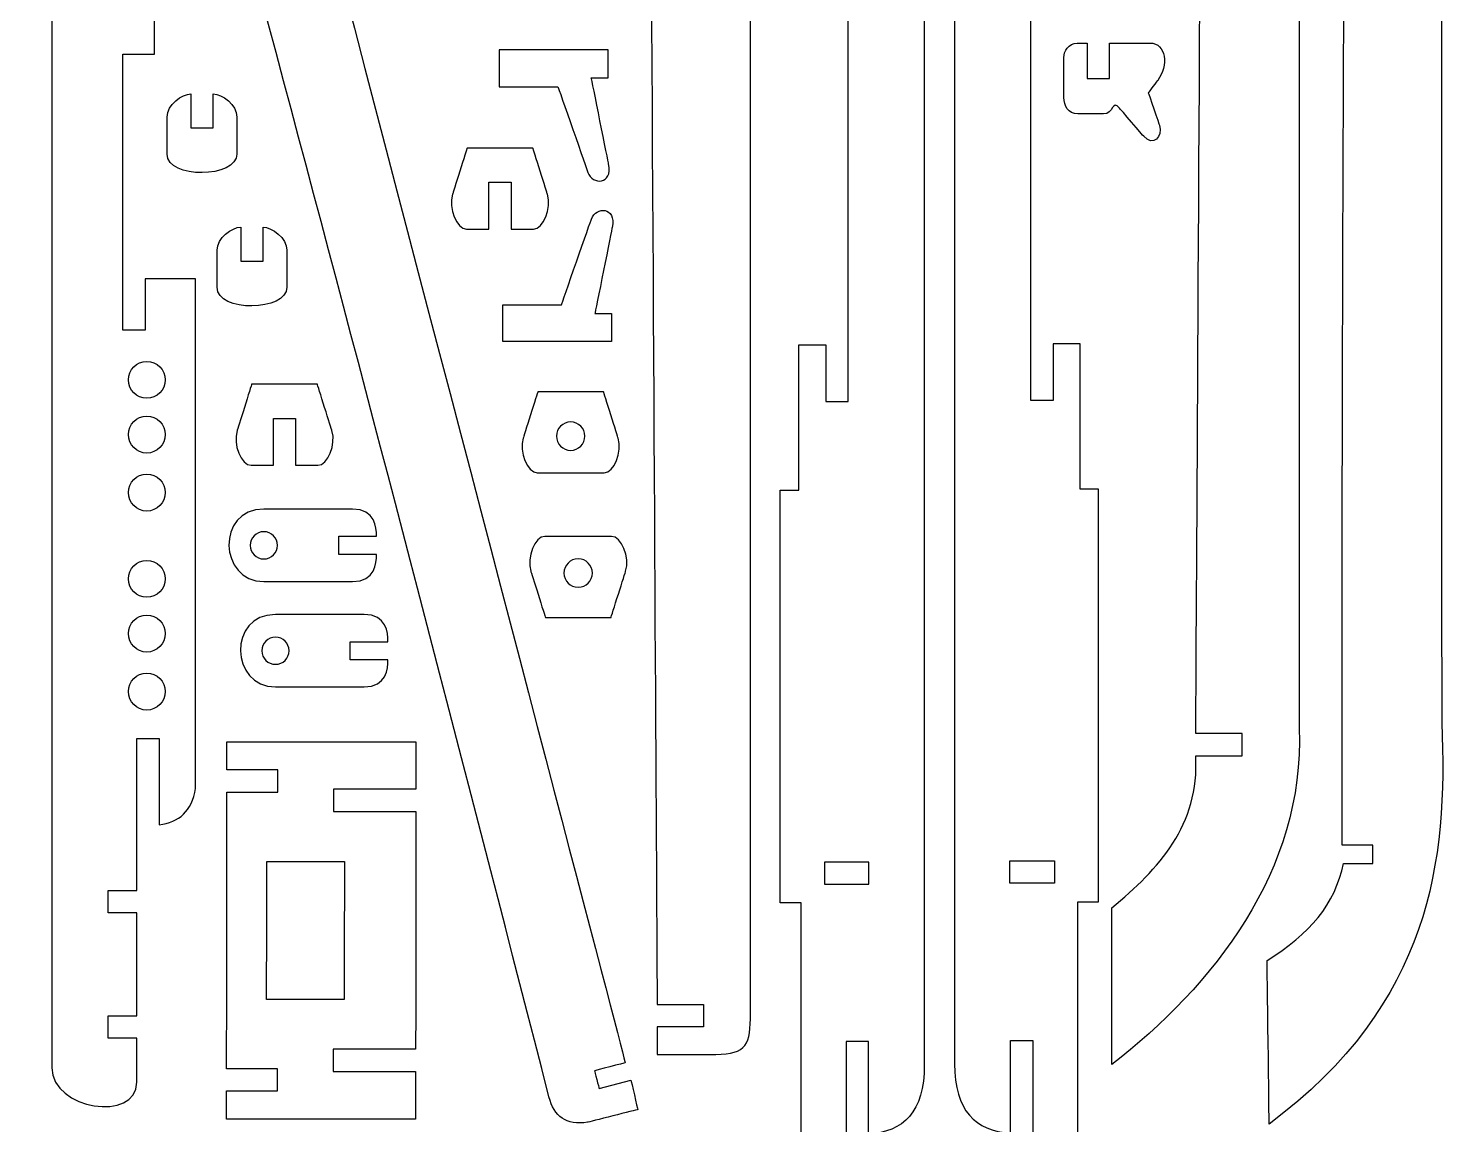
# Model space of a CAD drawing. Header units: centimetres. Extents: x -55.8 to 26.1, y 6.1 to 52.2.
# Drawn here: x 6.93 to 26.07, y 21.46 to 36.24 of the extents above; entities that cross this region are included whole.
import ezdxf

# ---------------------------------------------------------------- set-up
doc = ezdxf.new("R2010")
doc.units = ezdxf.units.CM
doc.header["$MEASUREMENT"] = 0
doc.layers.add('Camada 1', color=7, linetype='Continuous')

msp = doc.modelspace()

# ---------------------------------------------------------------- linework, layer by layer
at = {"layer": 'Camada 1', "color": 240, "lineweight": 25}
for points, knots in [([(17.98639, 31.21546), (17.98639, 31.21546), (17.6861, 31.21546), (17.6861, 31.21546), (17.6861, 31.21546), (17.6861, 31.21546), (17.6861, 31.97655), (17.6861, 31.97655), (17.6861, 31.97655), (17.6861, 31.97655), (17.3209, 31.97655), (17.3209, 31.97655), (17.3209, 31.97655), (17.3209, 31.97655), (17.3209, 30.01898), (17.3209, 30.01898), (17.3209, 30.01898), (17.3209, 30.01898), (17.07228, 30.01898), (17.07228, 30.01898), (17.07228, 30.01898), (17.07228, 30.01898), (17.07228, 24.4545), (17.07228, 24.4545), (17.07228, 24.4545), (17.07228, 24.4545), (17.35199, 24.4545), (17.35199, 24.4545), (17.35199, 24.4545), (17.35199, 24.4545), (17.35199, 21.3365), (17.35199, 21.3365), (17.35199, 21.3365), (17.35199, 21.3365), (17.9601, 21.3365), (17.9601, 21.3365), (17.9601, 21.3365), (17.9601, 21.3365), (17.9601, 22.58511), (17.9601, 22.58511), (17.9601, 22.58511), (17.9601, 22.58511), (18.26039, 22.58511), (18.26039, 22.58511), (18.26039, 22.58511), (18.26039, 22.58511), (18.26039, 21.3365), (18.26039, 21.3365), (18.26039, 21.3365), (18.73347, 21.36466), (19.0136, 21.6345), (19.0136, 22.27043), (19.0136, 22.27043), (19.0136, 22.27043), (19.0136, 48.23464), (19.0136, 48.23464), (19.0136, 48.23464), (19.0136, 50.08943), (17.97065, 51.07319), (16.95084, 51.95602), (16.95084, 51.95602), (16.95084, 51.95602), (16.95084, 49.53463), (16.95084, 49.53463), (16.95084, 49.53463), (16.95084, 49.53463), (18.05398, 49.53463), (18.05398, 49.53463), (18.05398, 49.53463), (18.05398, 49.53463), (18.05398, 49.23434), (18.05398, 49.23434), (18.05398, 49.23434), (18.05398, 49.23434), (17.4904, 49.23434), (17.4904, 49.23434), (17.4904, 49.23434), (17.4904, 49.23434), (17.4904, 48.86279), (17.4904, 48.86279), (17.4904, 48.86279), (17.4904, 48.86279), (17.98639, 48.86279), (17.98639, 48.86279), (17.98639, 48.86279), (17.98639, 48.86279), (17.98639, 31.21546), (17.98639, 31.21546)], [0, 0, 0, 0, 0.04347826, 0.04347826, 0.04347826, 0.04347827, 0.08695652, 0.08695652, 0.08695652, 0.08695653, 0.13043478, 0.13043478, 0.13043478, 0.13043479, 0.17391304, 0.17391304, 0.17391304, 0.17391305, 0.2173913, 0.2173913, 0.2173913, 0.21739131, 0.26086957, 0.26086957, 0.26086957, 0.26086958, 0.30434783, 0.30434783, 0.30434783, 0.30434784, 0.34782609, 0.34782609, 0.34782609, 0.3478261, 0.39130435, 0.39130435, 0.39130435, 0.39130436, 0.43478261, 0.43478261, 0.43478261, 0.43478262, 0.47826087, 0.47826087, 0.47826087, 0.47826088, 0.52173913, 0.52173913, 0.52173913, 0.52173914, 0.56521739, 0.56521739, 0.56521739, 0.5652174, 0.60869565, 0.60869565, 0.60869565, 0.60869566, 0.65217391, 0.65217391, 0.65217391, 0.65217392, 0.69565217, 0.69565217, 0.69565217, 0.69565218, 0.73913043, 0.73913043, 0.73913043, 0.73913044, 0.7826087, 0.7826087, 0.7826087, 0.78260871, 0.82608696, 0.82608696, 0.82608696, 0.82608697, 0.86956522, 0.86956522, 0.86956522, 0.86956523, 0.91304348, 0.91304348, 0.91304348, 0.91304349, 1, 1, 1, 1]), ([(17.98639, 31.21546), (17.98639, 31.21546), (17.6861, 31.21546), (17.6861, 31.21546), (17.6861, 31.21546), (17.6861, 31.21546), (17.6861, 31.97655), (17.6861, 31.97655), (17.6861, 31.97655), (17.6861, 31.97655), (17.3209, 31.97655), (17.3209, 31.97655), (17.3209, 31.97655), (17.3209, 31.97655), (17.3209, 30.01898), (17.3209, 30.01898), (17.3209, 30.01898), (17.3209, 30.01898), (17.07228, 30.01898), (17.07228, 30.01898), (17.07228, 30.01898), (17.07228, 30.01898), (17.07228, 24.4545), (17.07228, 24.4545), (17.07228, 24.4545), (17.07228, 24.4545), (17.35199, 24.4545), (17.35199, 24.4545), (17.35199, 24.4545), (17.35199, 24.4545), (17.35199, 21.3365), (17.35199, 21.3365), (17.35199, 21.3365), (17.35199, 21.3365), (17.9601, 21.3365), (17.9601, 21.3365), (17.9601, 21.3365), (17.9601, 21.3365), (17.9601, 22.58511), (17.9601, 22.58511), (17.9601, 22.58511), (17.9601, 22.58511), (18.26039, 22.58511), (18.26039, 22.58511), (18.26039, 22.58511), (18.26039, 22.58511), (18.26039, 21.3365), (18.26039, 21.3365), (18.26039, 21.3365), (18.73347, 21.36466), (19.0136, 21.6345), (19.0136, 22.27043), (19.0136, 22.27043), (19.0136, 22.27043), (19.0136, 48.23464), (19.0136, 48.23464), (19.0136, 48.23464), (19.0136, 50.08943), (17.97065, 51.07319), (16.95084, 51.95602), (16.95084, 51.95602), (16.95084, 51.95602), (16.95084, 49.53463), (16.95084, 49.53463), (16.95084, 49.53463), (16.95084, 49.53463), (18.05398, 49.53463), (18.05398, 49.53463), (18.05398, 49.53463), (18.05398, 49.53463), (18.05398, 49.23434), (18.05398, 49.23434), (18.05398, 49.23434), (18.05398, 49.23434), (17.4904, 49.23434), (17.4904, 49.23434), (17.4904, 49.23434), (17.4904, 49.23434), (17.4904, 48.86279), (17.4904, 48.86279), (17.4904, 48.86279), (17.4904, 48.86279), (17.98639, 48.86279), (17.98639, 48.86279), (17.98639, 48.86279), (17.98639, 48.86279), (17.98639, 31.21546), (17.98639, 31.21546)], [0, 0, 0, 0, 0.04347826, 0.04347826, 0.04347826, 0.04347827, 0.08695652, 0.08695652, 0.08695652, 0.08695653, 0.13043478, 0.13043478, 0.13043478, 0.13043479, 0.17391304, 0.17391304, 0.17391304, 0.17391305, 0.2173913, 0.2173913, 0.2173913, 0.21739131, 0.26086957, 0.26086957, 0.26086957, 0.26086958, 0.30434783, 0.30434783, 0.30434783, 0.30434784, 0.34782609, 0.34782609, 0.34782609, 0.3478261, 0.39130435, 0.39130435, 0.39130435, 0.39130436, 0.43478261, 0.43478261, 0.43478261, 0.43478262, 0.47826087, 0.47826087, 0.47826087, 0.47826088, 0.52173913, 0.52173913, 0.52173913, 0.52173914, 0.56521739, 0.56521739, 0.56521739, 0.5652174, 0.60869565, 0.60869565, 0.60869565, 0.60869566, 0.65217391, 0.65217391, 0.65217391, 0.65217392, 0.69565217, 0.69565217, 0.69565217, 0.69565218, 0.73913043, 0.73913043, 0.73913043, 0.73913044, 0.7826087, 0.7826087, 0.7826087, 0.78260871, 0.82608696, 0.82608696, 0.82608696, 0.82608697, 0.86956522, 0.86956522, 0.86956522, 0.86956523, 0.91304348, 0.91304348, 0.91304348, 0.91304349, 1, 1, 1, 1]), ([(20.44886, 31.22942), (20.44886, 31.22942), (20.74916, 31.22942), (20.74916, 31.22942), (20.74916, 31.22942), (20.74916, 31.22942), (20.74916, 31.9905), (20.74916, 31.9905), (20.74916, 31.9905), (20.74916, 31.9905), (21.11433, 31.9905), (21.11433, 31.9905), (21.11433, 31.9905), (21.11433, 31.9905), (21.11433, 30.03293), (21.11433, 30.03293), (21.11433, 30.03293), (21.11433, 30.03293), (21.36298, 30.03293), (21.36298, 30.03293), (21.36298, 30.03293), (21.36298, 30.03293), (21.36298, 24.46844), (21.36298, 24.46844), (21.36298, 24.46844), (21.36298, 24.46844), (21.08328, 24.46844), (21.08328, 24.46844), (21.08328, 24.46844), (21.08328, 24.46844), (21.08328, 21.35045), (21.08328, 21.35045), (21.08328, 21.35045), (21.08328, 21.35045), (20.47516, 21.35045), (20.47516, 21.35045), (20.47516, 21.35045), (20.47516, 21.35045), (20.47516, 22.59907), (20.47516, 22.59907), (20.47516, 22.59907), (20.47516, 22.59907), (20.17485, 22.59907), (20.17485, 22.59907), (20.17485, 22.59907), (20.17485, 22.59907), (20.17485, 21.35045), (20.17485, 21.35045), (20.17485, 21.35045), (19.70177, 21.37861), (19.42164, 21.64844), (19.42164, 22.28439), (19.42164, 22.28439), (19.42164, 22.28439), (19.42164, 48.24859), (19.42164, 48.24859), (19.42164, 48.24859), (19.42164, 50.10339), (20.4646, 51.08715), (21.48442, 51.96998), (21.48442, 51.96998), (21.48442, 51.96998), (21.48442, 49.5486), (21.48442, 49.5486), (21.48442, 49.5486), (21.48442, 49.5486), (20.38127, 49.5486), (20.38127, 49.5486), (20.38127, 49.5486), (20.38127, 49.5486), (20.38127, 49.2483), (20.38127, 49.2483), (20.38127, 49.2483), (20.38127, 49.2483), (20.94486, 49.2483), (20.94486, 49.2483), (20.94486, 49.2483), (20.94486, 49.2483), (20.94486, 48.87673), (20.94486, 48.87673), (20.94486, 48.87673), (20.94486, 48.87673), (20.44886, 48.87673), (20.44886, 48.87673), (20.44886, 48.87673), (20.44886, 48.87673), (20.44886, 31.22942), (20.44886, 31.22942)], [0, 0, 0, 0, 0.04347826, 0.04347826, 0.04347826, 0.04347827, 0.08695652, 0.08695652, 0.08695652, 0.08695653, 0.13043478, 0.13043478, 0.13043478, 0.13043479, 0.17391304, 0.17391304, 0.17391304, 0.17391305, 0.2173913, 0.2173913, 0.2173913, 0.21739131, 0.26086957, 0.26086957, 0.26086957, 0.26086958, 0.30434783, 0.30434783, 0.30434783, 0.30434784, 0.34782609, 0.34782609, 0.34782609, 0.3478261, 0.39130435, 0.39130435, 0.39130435, 0.39130436, 0.43478261, 0.43478261, 0.43478261, 0.43478262, 0.47826087, 0.47826087, 0.47826087, 0.47826088, 0.52173913, 0.52173913, 0.52173913, 0.52173914, 0.56521739, 0.56521739, 0.56521739, 0.5652174, 0.60869565, 0.60869565, 0.60869565, 0.60869566, 0.65217391, 0.65217391, 0.65217391, 0.65217392, 0.69565217, 0.69565217, 0.69565217, 0.69565218, 0.73913043, 0.73913043, 0.73913043, 0.73913044, 0.7826087, 0.7826087, 0.7826087, 0.78260871, 0.82608696, 0.82608696, 0.82608696, 0.82608697, 0.86956522, 0.86956522, 0.86956522, 0.86956523, 0.91304348, 0.91304348, 0.91304348, 0.91304349, 1, 1, 1, 1]), ([(15.05845, 22.06244), (15.05845, 22.06244), (14.6283, 21.95234), (14.6283, 21.95234), (14.6283, 21.95234), (14.6283, 21.95234), (14.56724, 22.191), (14.56724, 22.191), (14.56724, 22.191), (14.56724, 22.191), (14.98229, 22.29723), (14.98229, 22.29723), (14.98229, 22.29723), (14.98229, 22.29723), (8.82496, 45.81413), (8.82496, 45.81413), (8.82496, 45.81413), (8.82496, 45.81413), (8.26999, 45.67213), (8.26999, 45.67213), (8.26999, 45.67213), (8.26999, 45.67213), (8.20891, 45.91078), (8.20891, 45.91078), (8.20891, 45.91078), (8.20891, 45.91078), (8.74567, 46.04816), (8.74567, 46.04816), (8.74567, 46.04816), (8.74567, 46.04816), (8.69067, 46.4367), (8.69067, 46.4367), (8.69067, 46.4367), (8.49065, 47.84888), (8.63793, 48.45379), (9.35044, 50.07203), (9.35044, 50.07203), (9.35044, 50.07203), (8.86954, 51.73117), (8.86954, 51.73117), (8.86954, 51.73117), (7.16388, 49.83872), (6.93451, 48.00094), (7.47695, 46.14826), (7.47695, 46.14826), (9.73408, 38.08376), (11.86899, 29.97111), (13.95306, 21.8383), (13.95306, 21.8383), (14.02187, 21.56966), (14.1833, 21.4558), (14.47478, 21.49549), (14.47478, 21.49549), (14.47478, 21.49549), (15.14968, 21.66701), (15.14968, 21.66701), (15.14968, 21.66701), (15.14968, 21.66701), (15.05845, 22.06244), (15.05845, 22.06244)], [0, 0, 0, 0, 0.0625, 0.0625, 0.0625, 0.06250001, 0.125, 0.125, 0.125, 0.12500001, 0.1875, 0.1875, 0.1875, 0.18750001, 0.25, 0.25, 0.25, 0.25000001, 0.3125, 0.3125, 0.3125, 0.31250001, 0.375, 0.375, 0.375, 0.37500001, 0.4375, 0.4375, 0.4375, 0.43750001, 0.5, 0.5, 0.5, 0.50000001, 0.5625, 0.5625, 0.5625, 0.56250001, 0.625, 0.625, 0.625, 0.62500001, 0.6875, 0.6875, 0.6875, 0.68750001, 0.75, 0.75, 0.75, 0.75000001, 0.8125, 0.8125, 0.8125, 0.81250001, 0.875, 0.875, 0.875, 0.87500001, 1, 1, 1, 1]), ([(15.41164, 22.78442), (15.41164, 22.78442), (16.03708, 22.78442), (16.03708, 22.78442), (16.03708, 22.78442), (16.03708, 22.78442), (16.03708, 23.08471), (16.03708, 23.08471), (16.03708, 23.08471), (16.03708, 23.08471), (15.41164, 23.08471), (15.41164, 23.08471), (15.41164, 23.08471), (15.41164, 23.08471), (15.27491, 47.29856), (15.27491, 47.29856), (15.27491, 47.29856), (15.27491, 47.29856), (15.90035, 47.29856), (15.90035, 47.29856), (15.90035, 47.29856), (15.90035, 47.29856), (15.90035, 47.59885), (15.90035, 47.59885), (15.90035, 47.59885), (15.90035, 47.59885), (15.27491, 47.59885), (15.27491, 47.59885), (15.27491, 47.59885), (15.32499, 48.53737), (14.77856, 49.12038), (14.14247, 49.64995), (14.14247, 49.64995), (14.14247, 49.64995), (14.14247, 51.76315), (14.14247, 51.76315), (14.14247, 51.76315), (15.50994, 50.70368), (16.74261, 49.14792), (16.67002, 47.22598), (16.67002, 47.22598), (16.67002, 47.22598), (16.67002, 22.96565), (16.67002, 22.96565), (16.67002, 22.96565), (16.67002, 22.54681), (16.61992, 22.41146), (16.20119, 22.41146), (16.20119, 22.41146), (16.20119, 22.41146), (15.41164, 22.41146), (15.41164, 22.41146), (15.41164, 22.41146), (15.41164, 22.41146), (15.41164, 22.78442), (15.41164, 22.78442)], [0, 0, 0, 0, 0.06666667, 0.06666667, 0.06666667, 0.06666668, 0.13333333, 0.13333333, 0.13333333, 0.13333334, 0.2, 0.2, 0.2, 0.20000001, 0.26666667, 0.26666667, 0.26666667, 0.26666668, 0.33333333, 0.33333333, 0.33333333, 0.33333334, 0.4, 0.4, 0.4, 0.40000001, 0.46666667, 0.46666667, 0.46666667, 0.46666668, 0.53333333, 0.53333333, 0.53333333, 0.53333334, 0.6, 0.6, 0.6, 0.60000001, 0.66666667, 0.66666667, 0.66666667, 0.66666668, 0.73333333, 0.73333333, 0.73333333, 0.73333334, 0.8, 0.8, 0.8, 0.80000001, 0.86666667, 0.86666667, 0.86666667, 0.86666668, 1, 1, 1, 1]), ([(22.81022, 51.25121), (22.81022, 51.25121), (23.43567, 51.25121), (23.43567, 51.25121), (23.43567, 51.25121), (23.43567, 51.25121), (23.43567, 50.95093), (23.43567, 50.95093), (23.43567, 50.95093), (23.43567, 50.95093), (22.81022, 50.95093), (22.81022, 50.95093), (22.81022, 50.95093), (22.81022, 50.95093), (22.67349, 26.73708), (22.67349, 26.73708), (22.67349, 26.73708), (22.67349, 26.73708), (23.29893, 26.73708), (23.29893, 26.73708), (23.29893, 26.73708), (23.29893, 26.73708), (23.29893, 26.43679), (23.29893, 26.43679), (23.29893, 26.43679), (23.29893, 26.43679), (22.67349, 26.43679), (22.67349, 26.43679), (22.67349, 26.43679), (22.72358, 25.49827), (22.17715, 24.91526), (21.54104, 24.38569), (21.54104, 24.38569), (21.54104, 24.38569), (21.54104, 22.27249), (21.54104, 22.27249), (21.54104, 22.27249), (22.90854, 23.33195), (24.14119, 24.88772), (24.06861, 26.80967), (24.06861, 26.80967), (24.06861, 26.80967), (24.06861, 51.07), (24.06861, 51.07), (24.06861, 51.07), (24.06861, 51.48883), (24.01851, 51.62419), (23.59978, 51.62419), (23.59978, 51.62419), (23.59978, 51.62419), (22.81022, 51.62419), (22.81022, 51.62419), (22.81022, 51.62419), (22.81022, 51.62419), (22.81022, 51.25121), (22.81022, 51.25121)], [0, 0, 0, 0, 0.06666667, 0.06666667, 0.06666667, 0.06666668, 0.13333333, 0.13333333, 0.13333333, 0.13333334, 0.2, 0.2, 0.2, 0.20000001, 0.26666667, 0.26666667, 0.26666667, 0.26666668, 0.33333333, 0.33333333, 0.33333333, 0.33333334, 0.4, 0.4, 0.4, 0.40000001, 0.46666667, 0.46666667, 0.46666667, 0.46666668, 0.53333333, 0.53333333, 0.53333333, 0.53333334, 0.6, 0.6, 0.6, 0.60000001, 0.66666667, 0.66666667, 0.66666667, 0.66666668, 0.73333333, 0.73333333, 0.73333333, 0.73333334, 0.8, 0.8, 0.8, 0.80000001, 0.86666667, 0.86666667, 0.86666667, 0.86666668, 1, 1, 1, 1]), ([(24.77615, 49.74974), (24.77615, 49.74974), (25.22017, 49.74795), (25.22017, 49.74795), (25.22017, 49.74795), (25.22017, 49.74795), (25.21915, 49.50161), (25.21915, 49.50161), (25.21915, 49.50161), (25.21915, 49.50161), (24.79074, 49.50334), (24.79074, 49.50334), (24.79074, 49.50334), (24.67984, 41.40568), (24.64043, 33.317), (24.64722, 25.23202), (24.64722, 25.23202), (24.64722, 25.23202), (25.06038, 25.23036), (25.06038, 25.23036), (25.06038, 25.23036), (25.06038, 25.23036), (25.05938, 24.98404), (25.05938, 24.98404), (25.05938, 24.98404), (25.05938, 24.98404), (24.665, 24.98555), (24.665, 24.98555), (24.665, 24.98555), (24.55239, 24.43314), (24.20885, 24.03546), (23.6356, 23.67664), (23.6356, 23.67664), (23.6356, 23.67664), (23.66316, 21.47194), (23.66316, 21.47194), (23.66316, 21.47194), (25.85122, 23.10537), (26.06891, 25.02926), (25.9901, 26.88056), (25.9901, 26.88056), (25.9749, 34.45648), (26.00687, 41.9697), (25.96348, 49.54329), (25.96348, 49.54329), (25.96185, 49.82054), (25.78677, 50.03372), (25.49471, 50.06877), (25.49471, 50.06877), (25.49471, 50.06877), (24.7984, 50.07277), (24.7984, 50.07277), (24.7984, 50.07277), (24.7984, 50.07277), (24.77615, 49.74974), (24.77615, 49.74974)], [0, 0, 0, 0, 0.06666667, 0.06666667, 0.06666667, 0.06666668, 0.13333333, 0.13333333, 0.13333333, 0.13333334, 0.2, 0.2, 0.2, 0.20000001, 0.26666667, 0.26666667, 0.26666667, 0.26666668, 0.33333333, 0.33333333, 0.33333333, 0.33333334, 0.4, 0.4, 0.4, 0.40000001, 0.46666667, 0.46666667, 0.46666667, 0.46666668, 0.53333333, 0.53333333, 0.53333333, 0.53333334, 0.6, 0.6, 0.6, 0.60000001, 0.66666667, 0.66666667, 0.66666667, 0.66666668, 0.73333333, 0.73333333, 0.73333333, 0.73333334, 0.8, 0.8, 0.8, 0.80000001, 0.86666667, 0.86666667, 0.86666667, 0.86666668, 1, 1, 1, 1]), ([(9.18684, 25.997), (9.13969, 25.68844), (8.96509, 25.53929), (8.697, 25.50692), (8.697, 25.50692), (8.697, 25.50692), (8.697, 26.67229), (8.697, 26.67229), (8.697, 26.67229), (8.697, 26.67229), (8.39663, 26.67229), (8.39663, 26.67229), (8.39663, 26.67229), (8.39663, 26.67229), (8.39663, 24.62124), (8.39663, 24.62124), (8.39663, 24.62124), (8.39663, 24.62124), (8.0107, 24.62124), (8.0107, 24.62124), (8.0107, 24.62124), (8.0107, 24.62124), (8.0107, 24.32085), (8.0107, 24.32085), (8.0107, 24.32085), (8.0107, 24.32085), (8.39663, 24.32085), (8.39663, 24.32085), (8.39663, 24.32085), (8.39663, 24.32085), (8.39663, 22.93136), (8.39663, 22.93136), (8.39663, 22.93136), (8.39663, 22.93136), (8.0107, 22.93136), (8.0107, 22.93136), (8.0107, 22.93136), (8.0107, 22.93136), (8.0107, 22.63097), (8.0107, 22.63097), (8.0107, 22.63097), (8.0107, 22.63097), (8.39663, 22.63097), (8.39663, 22.63097), (8.39663, 22.63097), (8.39663, 22.63097), (8.39663, 22.03446), (8.39663, 22.03446), (8.39663, 22.03446), (8.39663, 21.49432), (7.25062, 21.66545), (7.25062, 22.23129), (7.25062, 22.23129), (7.25062, 22.23129), (7.25062, 36.5169), (7.25062, 36.5169), (7.25062, 36.5169), (7.25062, 36.97928), (7.94389, 37.65236), (8.63481, 37.9011), (8.63481, 37.9011), (8.63481, 37.9011), (8.63481, 35.89692), (8.63481, 35.89692), (8.63481, 35.89692), (8.63481, 35.89692), (8.20883, 35.89692), (8.20883, 35.89692), (8.20883, 35.89692), (8.20883, 35.89692), (8.20905, 33.17457), (8.20905, 33.17457), (8.20905, 33.17457), (8.20905, 33.17457), (8.20926, 32.17578), (8.20926, 32.17578), (8.20926, 32.17578), (8.20926, 32.17578), (8.50964, 32.17578), (8.50964, 32.17578), (8.50964, 32.17578), (8.50964, 32.17578), (8.50964, 32.86947), (8.50964, 32.86947), (8.50964, 32.86947), (8.50964, 32.86947), (9.18684, 32.86947), (9.18684, 32.86947), (9.18684, 32.86947), (9.18684, 32.86947), (9.18684, 25.997), (9.18684, 25.997)], [0, 0, 0, 0, 0.04166667, 0.04166667, 0.04166667, 0.04166668, 0.08333333, 0.08333333, 0.08333333, 0.08333334, 0.125, 0.125, 0.125, 0.12500001, 0.16666667, 0.16666667, 0.16666667, 0.16666668, 0.20833333, 0.20833333, 0.20833333, 0.20833334, 0.25, 0.25, 0.25, 0.25000001, 0.29166667, 0.29166667, 0.29166667, 0.29166668, 0.33333333, 0.33333333, 0.33333333, 0.33333334, 0.375, 0.375, 0.375, 0.37500001, 0.41666667, 0.41666667, 0.41666667, 0.41666668, 0.45833333, 0.45833333, 0.45833333, 0.45833334, 0.5, 0.5, 0.5, 0.50000001, 0.54166667, 0.54166667, 0.54166667, 0.54166668, 0.58333333, 0.58333333, 0.58333333, 0.58333334, 0.625, 0.625, 0.625, 0.62500001, 0.66666667, 0.66666667, 0.66666667, 0.66666668, 0.70833333, 0.70833333, 0.70833333, 0.70833334, 0.75, 0.75, 0.75, 0.75000001, 0.79166667, 0.79166667, 0.79166667, 0.79166668, 0.83333333, 0.83333333, 0.83333333, 0.83333334, 0.875, 0.875, 0.875, 0.87500001, 0.91666667, 0.91666667, 0.91666667, 0.91666668, 1, 1, 1, 1]), ([(21.50898, 36.04733), (21.50898, 36.04733), (21.50898, 35.56691), (21.50898, 35.56691), (21.50898, 35.56691), (21.50898, 35.56691), (21.2087, 35.56691), (21.2087, 35.56691), (21.2087, 35.56691), (21.2087, 35.56691), (21.2087, 36.04733), (21.2087, 36.04733), (21.2087, 36.04733), (21.2087, 36.04733), (21.07521, 36.04733), (21.07521, 36.04733), (21.07521, 36.04733), (20.95496, 36.04733), (20.89455, 35.93156), (20.89455, 35.8537), (20.89455, 35.8537), (20.89455, 35.8537), (20.89455, 35.31309), (20.89455, 35.31309), (20.89455, 35.31309), (20.89455, 35.2006), (20.95771, 35.09038), (21.08167, 35.09038), (21.08167, 35.09038), (21.08167, 35.09038), (21.42739, 35.09038), (21.42739, 35.09038), (21.42739, 35.09038), (21.56936, 35.09038), (21.54221, 35.29142), (21.64673, 35.16926), (21.64673, 35.16926), (21.64673, 35.16926), (21.97125, 34.78997), (21.97125, 34.78997), (21.97125, 34.78997), (22.0941, 34.64641), (22.2386, 34.78078), (22.1836, 34.94018), (22.1836, 34.94018), (22.1836, 34.94018), (22.03339, 35.37524), (22.03339, 35.37524), (22.03339, 35.37524), (22.03339, 35.37524), (22.16028, 35.54356), (22.16028, 35.54356), (22.16028, 35.54356), (22.30708, 35.73828), (22.27579, 36.04733), (22.05669, 36.04733), (22.05669, 36.04733), (22.05669, 36.04733), (21.50898, 36.04733), (21.50898, 36.04733)], [0, 0, 0, 0, 0.0625, 0.0625, 0.0625, 0.06250001, 0.125, 0.125, 0.125, 0.12500001, 0.1875, 0.1875, 0.1875, 0.18750001, 0.25, 0.25, 0.25, 0.25000001, 0.3125, 0.3125, 0.3125, 0.31250001, 0.375, 0.375, 0.375, 0.37500001, 0.4375, 0.4375, 0.4375, 0.43750001, 0.5, 0.5, 0.5, 0.50000001, 0.5625, 0.5625, 0.5625, 0.56250001, 0.625, 0.625, 0.625, 0.62500001, 0.6875, 0.6875, 0.6875, 0.68750001, 0.75, 0.75, 0.75, 0.75000001, 0.8125, 0.8125, 0.8125, 0.81250001, 0.875, 0.875, 0.875, 0.87500001, 1, 1, 1, 1]), ([(13.28123, 35.4586), (13.28123, 35.4586), (13.28123, 35.95582), (13.28123, 35.95582), (13.28123, 35.95582), (13.28123, 35.95582), (14.74941, 35.95582), (14.74941, 35.95582), (14.74941, 35.95582), (14.74941, 35.95582), (14.74941, 35.57837), (14.74941, 35.57837), (14.74941, 35.57837), (14.74941, 35.57837), (14.52431, 35.57837), (14.52431, 35.57837), (14.52431, 35.57837), (14.52431, 35.57837), (14.75737, 34.41752), (14.75737, 34.41752), (14.75737, 34.41752), (14.81504, 34.13031), (14.53781, 34.13162), (14.47768, 34.30356), (14.47768, 34.30356), (14.47768, 34.30356), (14.07369, 35.4586), (14.07369, 35.4586), (14.07369, 35.4586), (14.07369, 35.4586), (13.28123, 35.4586), (13.28123, 35.4586)], [0, 0, 0, 0, 0.11111111, 0.11111111, 0.11111111, 0.11111112, 0.22222222, 0.22222222, 0.22222222, 0.22222223, 0.33333333, 0.33333333, 0.33333333, 0.33333334, 0.44444444, 0.44444444, 0.44444444, 0.44444445, 0.55555556, 0.55555556, 0.55555556, 0.55555557, 0.66666667, 0.66666667, 0.66666667, 0.66666668, 0.77777778, 0.77777778, 0.77777778, 0.77777779, 1, 1, 1, 1]), ([(9.12556, 35.36166), (9.00763, 35.36166), (8.80438, 35.21381), (8.80438, 35.04964), (8.80438, 35.04964), (8.80438, 35.04964), (8.80438, 34.55079), (8.80438, 34.55079), (8.80438, 34.55079), (8.80438, 34.20607), (9.74703, 34.22527), (9.74703, 34.55079), (9.74703, 34.55079), (9.74703, 34.55079), (9.74703, 35.04964), (9.74703, 35.04964), (9.74703, 35.04964), (9.74703, 35.21387), (9.5438, 35.36166), (9.42586, 35.36166), (9.42586, 35.36166), (9.42586, 35.36166), (9.42586, 34.90208), (9.42586, 34.90208), (9.42586, 34.90208), (9.42586, 34.90208), (9.12556, 34.90208), (9.12556, 34.90208), (9.12556, 34.90208), (9.12556, 34.90208), (9.12556, 35.36166), (9.12556, 35.36166)], [0, 0, 0, 0, 0.11111111, 0.11111111, 0.11111111, 0.11111112, 0.22222222, 0.22222222, 0.22222222, 0.22222223, 0.33333333, 0.33333333, 0.33333333, 0.33333334, 0.44444444, 0.44444444, 0.44444444, 0.44444445, 0.55555556, 0.55555556, 0.55555556, 0.55555557, 0.66666667, 0.66666667, 0.66666667, 0.66666668, 0.77777778, 0.77777778, 0.77777778, 0.77777779, 1, 1, 1, 1]), ([(12.85016, 34.63164), (12.85016, 34.63164), (13.73573, 34.63164), (13.73573, 34.63164), (13.73573, 34.63164), (13.73573, 34.63164), (13.93256, 34.00751), (13.93256, 34.00751), (13.93256, 34.00751), (13.99139, 33.82098), (13.87616, 33.53877), (13.7435, 33.53877), (13.7435, 33.53877), (13.7435, 33.53877), (13.44309, 33.53877), (13.44309, 33.53877), (13.44309, 33.53877), (13.44309, 33.53877), (13.44309, 34.17069), (13.44309, 34.17069), (13.44309, 34.17069), (13.44309, 34.17069), (13.1428, 34.17069), (13.1428, 34.17069), (13.1428, 34.17069), (13.1428, 34.17069), (13.1428, 33.53877), (13.1428, 33.53877), (13.1428, 33.53877), (13.1428, 33.53877), (12.84238, 33.53877), (12.84238, 33.53877), (12.84238, 33.53877), (12.70972, 33.53877), (12.5945, 33.82098), (12.65332, 34.00751), (12.65332, 34.00751), (12.65332, 34.00751), (12.85016, 34.63164), (12.85016, 34.63164)], [0, 0, 0, 0, 0.09090909, 0.09090909, 0.09090909, 0.0909091, 0.18181818, 0.18181818, 0.18181818, 0.18181819, 0.27272727, 0.27272727, 0.27272727, 0.27272728, 0.36363636, 0.36363636, 0.36363636, 0.36363637, 0.45454545, 0.45454545, 0.45454545, 0.45454546, 0.54545455, 0.54545455, 0.54545455, 0.54545456, 0.63636364, 0.63636364, 0.63636364, 0.63636365, 0.72727273, 0.72727273, 0.72727273, 0.72727274, 0.81818182, 0.81818182, 0.81818182, 0.81818183, 1, 1, 1, 1]), ([(13.32901, 32.5183), (13.32901, 32.5183), (13.32901, 32.02108), (13.32901, 32.02108), (13.32901, 32.02108), (13.32901, 32.02108), (14.79719, 32.02108), (14.79719, 32.02108), (14.79719, 32.02108), (14.79719, 32.02108), (14.79719, 32.39854), (14.79719, 32.39854), (14.79719, 32.39854), (14.79719, 32.39854), (14.57209, 32.39854), (14.57209, 32.39854), (14.57209, 32.39854), (14.57209, 32.39854), (14.80517, 33.55939), (14.80517, 33.55939), (14.80517, 33.55939), (14.86284, 33.8466), (14.5856, 33.84528), (14.52546, 33.67334), (14.52546, 33.67334), (14.52546, 33.67334), (14.12148, 32.5183), (14.12148, 32.5183), (14.12148, 32.5183), (14.12148, 32.5183), (13.32901, 32.5183), (13.32901, 32.5183)], [0, 0, 0, 0, 0.11111111, 0.11111111, 0.11111111, 0.11111112, 0.22222222, 0.22222222, 0.22222222, 0.22222223, 0.33333333, 0.33333333, 0.33333333, 0.33333334, 0.44444444, 0.44444444, 0.44444444, 0.44444445, 0.55555556, 0.55555556, 0.55555556, 0.55555557, 0.66666667, 0.66666667, 0.66666667, 0.66666668, 0.77777778, 0.77777778, 0.77777778, 0.77777779, 1, 1, 1, 1]), ([(9.79886, 33.56442), (9.6809, 33.56442), (9.47767, 33.41655), (9.47767, 33.2524), (9.47767, 33.2524), (9.47767, 33.2524), (9.47767, 32.75355), (9.47767, 32.75355), (9.47767, 32.75355), (9.47767, 32.40881), (10.42032, 32.42802), (10.42032, 32.75357), (10.42032, 32.75357), (10.42032, 32.75357), (10.42032, 33.2524), (10.42032, 33.2524), (10.42032, 33.2524), (10.42032, 33.41661), (10.21708, 33.56442), (10.09914, 33.56442), (10.09914, 33.56442), (10.09914, 33.56442), (10.09914, 33.10483), (10.09914, 33.10483), (10.09914, 33.10483), (10.09914, 33.10483), (9.79886, 33.10483), (9.79886, 33.10483), (9.79886, 33.10483), (9.79886, 33.10483), (9.79886, 33.56442), (9.79886, 33.56442)], [0, 0, 0, 0, 0.11111111, 0.11111111, 0.11111111, 0.11111112, 0.22222222, 0.22222222, 0.22222222, 0.22222223, 0.33333333, 0.33333333, 0.33333333, 0.33333334, 0.44444444, 0.44444444, 0.44444444, 0.44444445, 0.55555556, 0.55555556, 0.55555556, 0.55555557, 0.66666667, 0.66666667, 0.66666667, 0.66666668, 0.77777778, 0.77777778, 0.77777778, 0.77777779, 1, 1, 1, 1]), ([(8.53128, 31.75405), (8.39397, 31.75405), (8.28267, 31.64275), (8.28267, 31.50543), (8.28267, 31.50543), (8.28267, 31.36814), (8.39397, 31.25683), (8.53128, 31.25683), (8.53128, 31.25683), (8.6686, 31.25683), (8.7799, 31.36814), (8.7799, 31.50543), (8.7799, 31.50543), (8.7799, 31.64275), (8.6686, 31.75405), (8.53128, 31.75405)], [0, 0, 0, 0, 0.2, 0.2, 0.2, 0.20000001, 0.4, 0.4, 0.4, 0.40000001, 0.6, 0.6, 0.6, 0.60000001, 1, 1, 1, 1]), ([(9.9448, 31.44634), (9.9448, 31.44634), (10.83037, 31.44634), (10.83037, 31.44634), (10.83037, 31.44634), (10.83037, 31.44634), (11.02721, 30.8222), (11.02721, 30.8222), (11.02721, 30.8222), (11.08602, 30.63567), (10.9708, 30.35346), (10.83814, 30.35346), (10.83814, 30.35346), (10.83814, 30.35346), (10.53773, 30.35346), (10.53773, 30.35346), (10.53773, 30.35346), (10.53773, 30.35346), (10.53773, 30.9854), (10.53773, 30.9854), (10.53773, 30.9854), (10.53773, 30.9854), (10.23744, 30.9854), (10.23744, 30.9854), (10.23744, 30.9854), (10.23744, 30.9854), (10.23744, 30.35346), (10.23744, 30.35346), (10.23744, 30.35346), (10.23744, 30.35346), (9.93704, 30.35346), (9.93704, 30.35346), (9.93704, 30.35346), (9.80437, 30.35346), (9.68914, 30.63567), (9.74798, 30.8222), (9.74798, 30.8222), (9.74798, 30.8222), (9.9448, 31.44634), (9.9448, 31.44634)], [0, 0, 0, 0, 0.09090909, 0.09090909, 0.09090909, 0.0909091, 0.18181818, 0.18181818, 0.18181818, 0.18181819, 0.27272727, 0.27272727, 0.27272727, 0.27272728, 0.36363636, 0.36363636, 0.36363636, 0.36363637, 0.45454545, 0.45454545, 0.45454545, 0.45454546, 0.54545455, 0.54545455, 0.54545455, 0.54545456, 0.63636364, 0.63636364, 0.63636364, 0.63636365, 0.72727273, 0.72727273, 0.72727273, 0.72727274, 0.81818182, 0.81818182, 0.81818182, 0.81818183, 1, 1, 1, 1]), ([(13.80328, 31.34531), (13.80328, 31.34531), (14.68884, 31.34531), (14.68884, 31.34531), (14.68884, 31.34531), (14.68884, 31.34531), (14.88567, 30.72117), (14.88567, 30.72117), (14.88567, 30.72117), (14.94451, 30.53464), (14.82928, 30.25243), (14.69661, 30.25243), (14.69661, 30.25243), (13.99115, 30.25243), (14.50225, 30.25243), (13.7955, 30.25243), (13.7955, 30.25243), (13.66284, 30.25243), (13.54762, 30.53464), (13.60644, 30.72117), (13.60644, 30.72117), (13.60644, 30.72117), (13.80328, 31.34531), (13.80328, 31.34531)], [0, 0, 0, 0, 0.14285714, 0.14285714, 0.14285714, 0.14285715, 0.28571429, 0.28571429, 0.28571429, 0.2857143, 0.42857143, 0.42857143, 0.42857143, 0.42857144, 0.57142857, 0.57142857, 0.57142857, 0.57142858, 0.71428571, 0.71428571, 0.71428571, 0.71428572, 1, 1, 1, 1]), ([(8.53128, 31.01604), (8.39397, 31.01604), (8.28267, 30.90474), (8.28267, 30.76743), (8.28267, 30.76743), (8.28267, 30.63013), (8.39397, 30.51882), (8.53128, 30.51882), (8.53128, 30.51882), (8.6686, 30.51882), (8.7799, 30.63013), (8.7799, 30.76743), (8.7799, 30.76743), (8.7799, 30.90474), (8.6686, 31.01604), (8.53128, 31.01604)], [0, 0, 0, 0, 0.2, 0.2, 0.2, 0.20000001, 0.4, 0.4, 0.4, 0.40000001, 0.6, 0.6, 0.6, 0.60000001, 1, 1, 1, 1]), ([(14.24606, 30.55542), (14.14022, 30.55542), (14.05443, 30.64123), (14.05443, 30.74705), (14.05443, 30.74705), (14.05443, 30.85289), (14.14022, 30.93868), (14.24606, 30.93868), (14.24606, 30.93868), (14.35189, 30.93868), (14.43769, 30.85289), (14.43769, 30.74705), (14.43769, 30.74705), (14.43769, 30.64123), (14.35189, 30.55542), (14.24606, 30.55542)], [0, 0, 0, 0, 0.2, 0.2, 0.2, 0.20000001, 0.4, 0.4, 0.4, 0.40000001, 0.6, 0.6, 0.6, 0.60000001, 1, 1, 1, 1]), ([(8.53128, 30.23395), (8.39397, 30.23395), (8.28267, 30.12265), (8.28267, 29.98534), (8.28267, 29.98534), (8.28267, 29.84805), (8.39397, 29.73674), (8.53128, 29.73674), (8.53128, 29.73674), (8.6686, 29.73674), (8.7799, 29.84805), (8.7799, 29.98534), (8.7799, 29.98534), (8.7799, 30.12265), (8.6686, 30.23395), (8.53128, 30.23395)], [0, 0, 0, 0, 0.2, 0.2, 0.2, 0.20000001, 0.4, 0.4, 0.4, 0.40000001, 0.6, 0.6, 0.6, 0.60000001, 1, 1, 1, 1]), ([(10.10911, 29.76198), (10.10911, 29.76198), (11.30496, 29.76198), (11.30496, 29.76198), (11.30496, 29.76198), (11.61232, 29.76198), (11.62729, 29.51793), (11.62729, 29.39592), (11.62729, 29.39592), (11.62729, 29.39592), (11.11902, 29.39592), (11.11902, 29.39592), (11.11902, 29.39592), (11.11902, 29.39592), (11.11902, 29.15291), (11.11902, 29.15291), (11.11902, 29.15291), (11.11902, 29.15291), (11.62729, 29.15291), (11.62729, 29.15291), (11.62729, 29.15291), (11.62729, 29.0309), (11.6124, 28.78685), (11.30496, 28.78685), (11.30496, 28.78685), (11.30496, 28.78685), (10.10911, 28.78685), (10.10911, 28.78685), (10.10911, 28.78685), (9.49961, 28.78685), (9.46363, 29.76198), (10.10911, 29.76198)], [0, 0, 0, 0, 0.11111111, 0.11111111, 0.11111111, 0.11111112, 0.22222222, 0.22222222, 0.22222222, 0.22222223, 0.33333333, 0.33333333, 0.33333333, 0.33333334, 0.44444444, 0.44444444, 0.44444444, 0.44444445, 0.55555556, 0.55555556, 0.55555556, 0.55555557, 0.66666667, 0.66666667, 0.66666667, 0.66666668, 0.77777778, 0.77777778, 0.77777778, 0.77777779, 1, 1, 1, 1]), ([(10.10973, 29.45827), (10.21127, 29.45827), (10.29359, 29.37595), (10.29359, 29.27441), (10.29359, 29.27441), (10.29359, 29.17287), (10.21127, 29.09056), (10.10973, 29.09056), (10.10973, 29.09056), (10.00819, 29.09056), (9.92588, 29.17287), (9.92588, 29.27441), (9.92588, 29.27441), (9.92588, 29.37595), (10.00819, 29.45827), (10.10973, 29.45827)], [0, 0, 0, 0, 0.2, 0.2, 0.2, 0.20000001, 0.4, 0.4, 0.4, 0.40000001, 0.6, 0.6, 0.6, 0.60000001, 1, 1, 1, 1]), ([(14.78997, 28.30241), (14.78997, 28.30241), (13.9044, 28.30241), (13.9044, 28.30241), (13.9044, 28.30241), (13.9044, 28.30241), (13.70757, 28.9265), (13.70757, 28.9265), (13.70757, 28.9265), (13.64875, 29.11304), (13.76397, 29.39526), (13.89664, 29.39526), (13.89664, 29.39526), (14.60211, 29.39526), (14.091, 29.39526), (14.79774, 29.39526), (14.79774, 29.39526), (14.93041, 29.39526), (15.04563, 29.11304), (14.98681, 28.9265), (14.98681, 28.9265), (14.98681, 28.9265), (14.78997, 28.30241), (14.78997, 28.30241)], [0, 0, 0, 0, 0.14285714, 0.14285714, 0.14285714, 0.14285715, 0.28571429, 0.28571429, 0.28571429, 0.2857143, 0.42857143, 0.42857143, 0.42857143, 0.42857144, 0.57142857, 0.57142857, 0.57142857, 0.57142858, 0.71428571, 0.71428571, 0.71428571, 0.71428572, 1, 1, 1, 1]), ([(14.34718, 29.09227), (14.45302, 29.09227), (14.53881, 29.00647), (14.53881, 28.90063), (14.53881, 28.90063), (14.53881, 28.7948), (14.45302, 28.709), (14.34718, 28.709), (14.34718, 28.709), (14.24136, 28.709), (14.15555, 28.7948), (14.15555, 28.90063), (14.15555, 28.90063), (14.15555, 29.00647), (14.24136, 29.09227), (14.34718, 29.09227)], [0, 0, 0, 0, 0.2, 0.2, 0.2, 0.20000001, 0.4, 0.4, 0.4, 0.40000001, 0.6, 0.6, 0.6, 0.60000001, 1, 1, 1, 1]), ([(8.53128, 29.07101), (8.39397, 29.07101), (8.28267, 28.9597), (8.28267, 28.82238), (8.28267, 28.82238), (8.28267, 28.68509), (8.39397, 28.57379), (8.53128, 28.57379), (8.53128, 28.57379), (8.6686, 28.57379), (8.7799, 28.68509), (8.7799, 28.82238), (8.7799, 28.82238), (8.7799, 28.9597), (8.6686, 29.07101), (8.53128, 29.07101)], [0, 0, 0, 0, 0.2, 0.2, 0.2, 0.20000001, 0.4, 0.4, 0.4, 0.40000001, 0.6, 0.6, 0.6, 0.60000001, 1, 1, 1, 1]), ([(8.53128, 28.33301), (8.39397, 28.33301), (8.28267, 28.2217), (8.28267, 28.0844), (8.28267, 28.0844), (8.28267, 27.9471), (8.39397, 27.83579), (8.53128, 27.83579), (8.53128, 27.83579), (8.6686, 27.83579), (8.7799, 27.9471), (8.7799, 28.0844), (8.7799, 28.0844), (8.7799, 28.2217), (8.6686, 28.33301), (8.53128, 28.33301)], [0, 0, 0, 0, 0.2, 0.2, 0.2, 0.20000001, 0.4, 0.4, 0.4, 0.40000001, 0.6, 0.6, 0.6, 0.60000001, 1, 1, 1, 1]), ([(10.26447, 28.34151), (10.26447, 28.34151), (11.46033, 28.34151), (11.46033, 28.34151), (11.46033, 28.34151), (11.7677, 28.34151), (11.78267, 28.09746), (11.78267, 27.97544), (11.78267, 27.97544), (11.78267, 27.97544), (11.27439, 27.97544), (11.27439, 27.97544), (11.27439, 27.97544), (11.27439, 27.97544), (11.27439, 27.73242), (11.27439, 27.73242), (11.27439, 27.73242), (11.27439, 27.73242), (11.78267, 27.73242), (11.78267, 27.73242), (11.78267, 27.73242), (11.78267, 27.6104), (11.76778, 27.36636), (11.46033, 27.36636), (11.46033, 27.36636), (11.46033, 27.36636), (10.26447, 27.36636), (10.26447, 27.36636), (10.26447, 27.36636), (9.65499, 27.36636), (9.619, 28.34151), (10.26447, 28.34151)], [0, 0, 0, 0, 0.11111111, 0.11111111, 0.11111111, 0.11111112, 0.22222222, 0.22222222, 0.22222222, 0.22222223, 0.33333333, 0.33333333, 0.33333333, 0.33333334, 0.44444444, 0.44444444, 0.44444444, 0.44444445, 0.55555556, 0.55555556, 0.55555556, 0.55555557, 0.66666667, 0.66666667, 0.66666667, 0.66666668, 0.77777778, 0.77777778, 0.77777778, 0.77777779, 1, 1, 1, 1]), ([(10.26511, 28.03779), (10.36664, 28.03779), (10.44897, 27.95548), (10.44897, 27.85392), (10.44897, 27.85392), (10.44897, 27.75239), (10.36664, 27.67008), (10.26511, 27.67008), (10.26511, 27.67008), (10.16357, 27.67008), (10.08125, 27.75239), (10.08125, 27.85392), (10.08125, 27.85392), (10.08125, 27.95548), (10.16357, 28.03779), (10.26511, 28.03779)], [0, 0, 0, 0, 0.2, 0.2, 0.2, 0.20000001, 0.4, 0.4, 0.4, 0.40000001, 0.6, 0.6, 0.6, 0.60000001, 1, 1, 1, 1]), ([(8.53128, 27.55091), (8.39397, 27.55091), (8.28267, 27.43961), (8.28267, 27.3023), (8.28267, 27.3023), (8.28267, 27.16501), (8.39397, 27.0537), (8.53128, 27.0537), (8.53128, 27.0537), (8.6686, 27.0537), (8.7799, 27.16501), (8.7799, 27.3023), (8.7799, 27.3023), (8.7799, 27.43961), (8.6686, 27.55091), (8.53128, 27.55091)], [0, 0, 0, 0, 0.2, 0.2, 0.2, 0.20000001, 0.4, 0.4, 0.4, 0.40000001, 0.6, 0.6, 0.6, 0.60000001, 1, 1, 1, 1]), ([(12.15572, 22.17936), (12.15572, 22.17936), (11.04465, 22.17936), (11.04465, 22.17936), (11.04465, 22.17936), (11.04465, 22.17936), (11.04465, 22.47965), (11.04465, 22.47965), (11.04465, 22.47965), (11.04465, 22.47965), (12.15572, 22.47965), (12.15572, 22.47965), (12.15572, 22.47965), (12.15572, 22.47965), (12.15834, 25.68459), (12.15834, 25.68459), (12.15834, 25.68459), (12.15834, 25.68459), (11.04724, 25.68459), (11.04724, 25.68459), (11.04724, 25.68459), (11.04724, 25.68459), (11.04724, 25.98488), (11.04724, 25.98488), (11.04724, 25.98488), (11.04724, 25.98488), (12.15834, 25.98488), (12.15834, 25.98488), (12.15834, 25.98488), (12.15834, 25.98488), (12.15845, 26.6245), (12.15845, 26.6245), (12.15845, 26.6245), (12.15845, 26.6245), (9.61003, 26.62448), (9.61003, 26.62448), (9.61003, 26.62448), (9.61003, 26.62448), (9.61003, 26.24645), (9.61003, 26.24645), (9.61003, 26.24645), (9.61003, 26.24645), (10.29599, 26.24645), (10.29599, 26.24645), (10.29599, 26.24645), (10.29599, 26.24645), (10.29599, 25.94617), (10.29599, 25.94617), (10.29599, 25.94617), (10.29599, 25.94617), (9.61003, 25.94617), (9.61003, 25.94617), (9.61003, 25.94617), (9.61003, 25.94617), (9.60744, 22.21807), (9.60744, 22.21807), (9.60744, 22.21807), (9.60744, 22.21807), (10.29339, 22.21807), (10.29339, 22.21807), (10.29339, 22.21807), (10.29339, 22.21807), (10.29339, 21.91779), (10.29339, 21.91779), (10.29339, 21.91779), (10.29339, 21.91779), (9.60744, 21.91779), (9.60744, 21.91779), (9.60744, 21.91779), (9.60744, 21.91779), (9.60744, 21.53975), (9.60744, 21.53975), (9.60744, 21.53975), (9.60744, 21.53975), (12.15584, 21.53975), (12.15584, 21.53975), (12.15584, 21.53975), (12.15584, 21.53975), (12.15572, 22.17936), (12.15572, 22.17936)], [0, 0, 0, 0, 0.04761905, 0.04761905, 0.04761905, 0.04761906, 0.0952381, 0.0952381, 0.0952381, 0.09523811, 0.14285714, 0.14285714, 0.14285714, 0.14285715, 0.19047619, 0.19047619, 0.19047619, 0.1904762, 0.23809524, 0.23809524, 0.23809524, 0.23809525, 0.28571429, 0.28571429, 0.28571429, 0.2857143, 0.33333333, 0.33333333, 0.33333333, 0.33333334, 0.38095238, 0.38095238, 0.38095238, 0.38095239, 0.42857143, 0.42857143, 0.42857143, 0.42857144, 0.47619048, 0.47619048, 0.47619048, 0.47619049, 0.52380952, 0.52380952, 0.52380952, 0.52380953, 0.57142857, 0.57142857, 0.57142857, 0.57142858, 0.61904762, 0.61904762, 0.61904762, 0.61904763, 0.66666667, 0.66666667, 0.66666667, 0.66666668, 0.71428571, 0.71428571, 0.71428571, 0.71428572, 0.76190476, 0.76190476, 0.76190476, 0.76190477, 0.80952381, 0.80952381, 0.80952381, 0.80952382, 0.85714286, 0.85714286, 0.85714286, 0.85714287, 0.9047619, 0.9047619, 0.9047619, 0.90476191, 1, 1, 1, 1]), ([(11.1952, 25.01118), (11.1952, 25.01118), (10.14896, 25.01118), (10.14896, 25.01118), (10.14896, 25.01118), (10.14896, 25.01118), (10.14636, 23.15306), (10.14636, 23.15306), (10.14636, 23.15306), (10.14636, 23.15306), (11.1926, 23.15306), (11.1926, 23.15306), (11.1926, 23.15306), (11.1926, 23.15306), (11.1952, 25.01118), (11.1952, 25.01118)], [0, 0, 0, 0, 0.2, 0.2, 0.2, 0.20000001, 0.4, 0.4, 0.4, 0.40000001, 0.6, 0.6, 0.6, 0.60000001, 1, 1, 1, 1]), ([(18.26766, 24.70451), (18.26766, 24.70451), (17.66814, 24.70451), (17.66814, 24.70451), (17.66814, 24.70451), (17.66814, 24.70451), (17.66814, 25.00481), (17.66814, 25.00481), (17.66814, 25.00481), (17.66814, 25.00481), (18.26766, 25.00481), (18.26766, 25.00481), (18.26766, 25.00481), (18.26766, 25.00481), (18.26766, 24.70451), (18.26766, 24.70451)], [0, 0, 0, 0, 0.2, 0.2, 0.2, 0.20000001, 0.4, 0.4, 0.4, 0.40000001, 0.6, 0.6, 0.6, 0.60000001, 1, 1, 1, 1]), ([(18.26766, 24.70451), (18.26766, 24.70451), (17.66814, 24.70451), (17.66814, 24.70451), (17.66814, 24.70451), (17.66814, 24.70451), (17.66814, 25.00481), (17.66814, 25.00481), (17.66814, 25.00481), (17.66814, 25.00481), (18.26766, 25.00481), (18.26766, 25.00481), (18.26766, 25.00481), (18.26766, 25.00481), (18.26766, 24.70451), (18.26766, 24.70451)], [0, 0, 0, 0, 0.2, 0.2, 0.2, 0.20000001, 0.4, 0.4, 0.4, 0.40000001, 0.6, 0.6, 0.6, 0.60000001, 1, 1, 1, 1]), ([(20.16759, 24.71847), (20.16759, 24.71847), (20.76711, 24.71847), (20.76711, 24.71847), (20.76711, 24.71847), (20.76711, 24.71847), (20.76711, 25.01876), (20.76711, 25.01876), (20.76711, 25.01876), (20.76711, 25.01876), (20.16759, 25.01876), (20.16759, 25.01876), (20.16759, 25.01876), (20.16759, 25.01876), (20.16759, 24.71847), (20.16759, 24.71847)], [0, 0, 0, 0, 0.2, 0.2, 0.2, 0.20000001, 0.4, 0.4, 0.4, 0.40000001, 0.6, 0.6, 0.6, 0.60000001, 1, 1, 1, 1])]:
    msp.add_open_spline(points, degree=3, knots=knots, dxfattribs=at)

doc.saveas('drawing.dxf')
